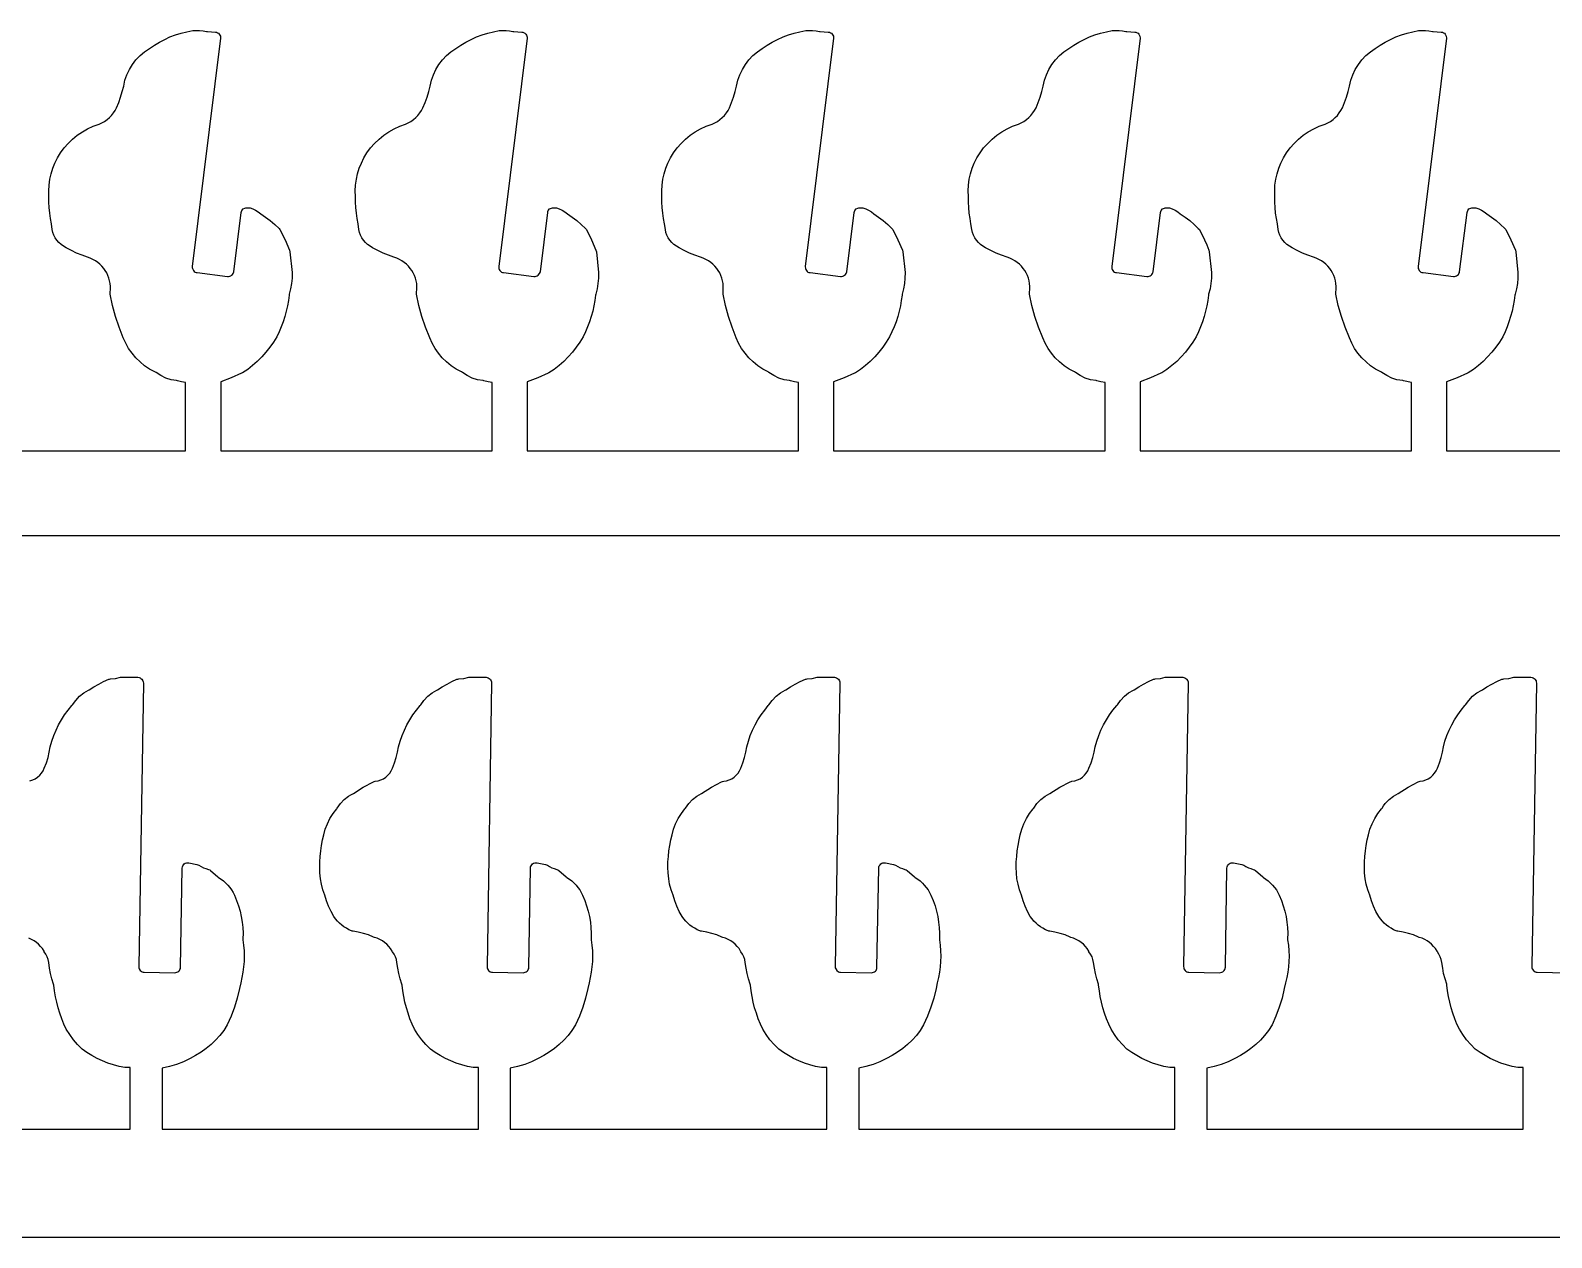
# Model space of a CAD drawing. Header units: millimetres. Extents: x -589 to -2, y 2 to 749.
# Drawn here: x -242.7 to -133.5, y 2.1 to 88.7 of the extents above; entities that cross this region are included whole.
import ezdxf

# ---------------------------------------------------------------- set-up
doc = ezdxf.new("R2010")
doc.units = ezdxf.units.MM
doc.header["$MEASUREMENT"] = 0

msp = doc.modelspace()

# ---------------------------------------------------------------- linework, layer by layer
for points in [[(-251.02, 58.57), (-231.54, 58.57), (-231.54, 63.46), (-231.83, 63.52), (-232.12, 63.59), (-232.18, 63.6), (-232.58, 63.66), (-232.96, 63.78), (-233.32, 63.96), (-233.65, 64.18), (-233.74, 64.23), (-234.12, 64.43), (-234.48, 64.67), (-234.81, 64.94), (-235.11, 65.23), (-235.38, 65.56), (-235.63, 65.91), (-235.84, 66.28), (-236.01, 66.67), (-236.31, 67.44), (-236.57, 68.21), (-236.79, 69), (-236.95, 69.8), (-236.96, 69.87), (-236.95, 69.94), (-236.94, 70.15), (-236.93, 70.36), (-236.95, 70.56), (-236.99, 70.76), (-237.04, 70.96), (-237.11, 71.14), (-237.2, 71.33), (-237.3, 71.5), (-237.41, 71.66), (-237.54, 71.82), (-237.69, 71.96), (-237.84, 72.09), (-238.01, 72.2), (-238.19, 72.3), (-238.38, 72.39), (-238.58, 72.46), (-238.97, 72.6), (-239.36, 72.76), (-239.74, 72.94), (-240.1, 73.14), (-240.3, 73.24), (-240.47, 73.36), (-240.63, 73.51), (-240.77, 73.67), (-240.89, 73.84), (-240.99, 74.03), (-241.06, 74.24), (-241.11, 74.45), (-241.16, 74.85), (-241.23, 75.24), (-241.28, 75.63), (-241.32, 76.03), (-241.35, 76.42), (-241.35, 76.82), (-241.36, 77.23), (-241.34, 77.64), (-241.28, 78.05), (-241.19, 78.45), (-241.07, 78.84), (-240.92, 79.22), (-240.73, 79.59), (-240.52, 79.94), (-240.26, 80.3), (-239.97, 80.63), (-239.65, 80.94), (-239.31, 81.21), (-238.95, 81.46), (-238.57, 81.68), (-238.17, 81.86), (-237.75, 82.01), (-237.55, 82.1), (-237.35, 82.21), (-237.18, 82.34), (-237.01, 82.48), (-236.86, 82.64), (-236.72, 82.81), (-236.6, 83), (-236.5, 83.19), (-236.34, 83.57), (-236.2, 83.95), (-236.08, 84.35), (-235.98, 84.74), (-235.89, 85.16), (-235.75, 85.56), (-235.57, 85.94), (-235.35, 86.3), (-235.1, 86.63), (-234.81, 86.93), (-234.49, 87.21), (-234.13, 87.45), (-233.78, 87.69), (-233.42, 87.9), (-233.04, 88.09), (-232.66, 88.27), (-232.26, 88.41), (-231.86, 88.54), (-231.45, 88.64), (-231.03, 88.72), (-230.78, 88.74), (-230.53, 88.73), (-230.28, 88.7), (-230.04, 88.66), (-229.97, 88.65), (-229.4, 88.61), (-229.32, 88.6), (-229.24, 88.57), (-229.18, 88.53), (-229.12, 88.47), (-229.07, 88.4), (-229.04, 88.33), (-229.03, 88.25), (-229.03, 88.17), (-231.06, 71.79), (-231.06, 71.71), (-231.05, 71.64), (-230.98, 71.5), (-230.92, 71.44), (-230.86, 71.39), (-230.78, 71.36), (-230.71, 71.35), (-228.53, 71.07), (-228.45, 71.07), (-228.37, 71.09), (-228.3, 71.12), (-228.24, 71.16), (-228.18, 71.21), (-228.13, 71.28), (-228.07, 71.42), (-227.54, 75.67), (-227.53, 75.74), (-227.5, 75.81), (-227.41, 75.92), (-227.28, 75.99), (-227.21, 76.01), (-227.13, 76.01), (-227, 76.01), (-226.91, 76), (-226.71, 75.93), (-226.51, 75.83), (-226.32, 75.72), (-226.14, 75.58), (-225.8, 75.34), (-225.46, 75.09), (-225.14, 74.81), (-224.83, 74.52), (-224.77, 74.44), (-224.4, 73.71), (-224.08, 72.96), (-224.05, 72.85), (-223.9, 71.35), (-223.9, 70.96), (-223.94, 70.57), (-224.01, 70.18), (-224.1, 69.8), (-224.1, 69.74), (-224.16, 69.35), (-224.23, 68.96), (-224.31, 68.58), (-224.42, 68.2), (-224.54, 67.83), (-224.68, 67.46), (-224.83, 67.1), (-225, 66.75), (-225.23, 66.36), (-225.49, 65.99), (-225.77, 65.64), (-226.07, 65.3), (-226.39, 64.98), (-226.73, 64.69), (-227.08, 64.41), (-227.45, 64.15), (-227.52, 64.13), (-228.26, 63.81), (-229.02, 63.52), (-229.02, 58.57), (-209.53, 58.57), (-209.53, 63.46), (-209.83, 63.52), (-210.12, 63.59), (-210.18, 63.6), (-210.58, 63.66), (-210.96, 63.78), (-211.32, 63.96), (-211.66, 64.18), (-211.74, 64.23), (-212.12, 64.43), (-212.48, 64.67), (-212.81, 64.94), (-213.11, 65.23), (-213.38, 65.56), (-213.63, 65.91), (-213.84, 66.28), (-214.01, 66.67), (-214.31, 67.44), (-214.57, 68.21), (-214.79, 69), (-214.96, 69.8), (-214.96, 69.94), (-214.94, 70.15), (-214.94, 70.36), (-214.95, 70.56), (-214.99, 70.76), (-215.04, 70.96), (-215.11, 71.14), (-215.2, 71.33), (-215.3, 71.5), (-215.41, 71.66), (-215.54, 71.82), (-215.69, 71.96), (-215.84, 72.09), (-216.01, 72.2), (-216.19, 72.3), (-216.38, 72.39), (-216.58, 72.46), (-216.98, 72.6), (-217.36, 72.76), (-217.74, 72.94), (-218.11, 73.14), (-218.3, 73.24), (-218.47, 73.36), (-218.63, 73.51), (-218.77, 73.67), (-218.89, 73.84), (-218.99, 74.03), (-219.06, 74.24), (-219.11, 74.45), (-219.16, 74.85), (-219.23, 75.24), (-219.28, 75.63), (-219.32, 76.03), (-219.35, 76.42), (-219.35, 76.82), (-219.36, 77.23), (-219.34, 77.64), (-219.28, 78.05), (-219.19, 78.45), (-219.07, 78.84), (-218.92, 79.22), (-218.74, 79.59), (-218.52, 79.94), (-218.26, 80.3), (-217.97, 80.63), (-217.65, 80.94), (-217.31, 81.21), (-216.95, 81.46), (-216.57, 81.68), (-216.17, 81.86), (-215.75, 82.01), (-215.55, 82.1), (-215.36, 82.21), (-215.18, 82.34), (-215.01, 82.48), (-214.86, 82.64), (-214.72, 82.81), (-214.6, 83), (-214.5, 83.19), (-214.34, 83.57), (-214.2, 83.95), (-214.08, 84.35), (-213.99, 84.74), (-213.89, 85.16), (-213.75, 85.56), (-213.57, 85.94), (-213.35, 86.3), (-213.1, 86.63), (-212.81, 86.93), (-212.49, 87.21), (-212.13, 87.45), (-211.78, 87.69), (-211.42, 87.9), (-211.04, 88.09), (-210.65, 88.27), (-210.26, 88.41), (-209.85, 88.54), (-209.44, 88.64), (-209.02, 88.72), (-208.78, 88.74), (-208.53, 88.73), (-208.28, 88.7), (-208.04, 88.66), (-207.98, 88.65), (-207.4, 88.61), (-207.32, 88.6), (-207.24, 88.57), (-207.18, 88.53), (-207.12, 88.47), (-207.07, 88.4), (-207.04, 88.33), (-207.03, 88.25), (-207.03, 88.17), (-209.06, 71.79), (-209.06, 71.71), (-209.05, 71.64), (-209.02, 71.57), (-208.97, 71.5), (-208.92, 71.44), (-208.86, 71.39), (-208.79, 71.36), (-208.71, 71.35), (-206.53, 71.07), (-206.45, 71.07), (-206.37, 71.09), (-206.3, 71.12), (-206.23, 71.16), (-206.13, 71.28), (-206.07, 71.42), (-205.54, 75.67), (-205.53, 75.74), (-205.5, 75.81), (-205.41, 75.92), (-205.28, 75.99), (-205.21, 76.01), (-205.13, 76.01), (-205, 76.01), (-204.91, 76), (-204.71, 75.93), (-204.51, 75.83), (-204.31, 75.72), (-204.13, 75.58), (-203.79, 75.34), (-203.46, 75.09), (-203.14, 74.81), (-202.84, 74.52), (-202.77, 74.44), (-202.4, 73.71), (-202.08, 72.96), (-202.04, 72.85), (-201.9, 71.35), (-201.9, 70.96), (-201.94, 70.57), (-202, 70.18), (-202.09, 69.8), (-202.11, 69.74), (-202.16, 69.35), (-202.23, 68.96), (-202.31, 68.58), (-202.42, 68.2), (-202.54, 67.83), (-202.68, 67.46), (-202.83, 67.1), (-203, 66.75), (-203.24, 66.36), (-203.49, 65.99), (-203.77, 65.64), (-204.07, 65.3), (-204.39, 64.98), (-204.73, 64.69), (-205.08, 64.41), (-205.46, 64.15), (-205.52, 64.13), (-206.26, 63.81), (-207.02, 63.52), (-207.02, 58.57), (-187.53, 58.57), (-187.53, 63.46), (-187.83, 63.52), (-188.12, 63.59), (-188.18, 63.6), (-188.58, 63.66), (-188.96, 63.78), (-189.32, 63.96), (-189.66, 64.18), (-189.73, 64.23), (-190.11, 64.43), (-190.47, 64.67), (-190.8, 64.94), (-191.11, 65.23), (-191.38, 65.56), (-191.63, 65.91), (-191.84, 66.28), (-192.01, 66.67), (-192.31, 67.44), (-192.57, 68.21), (-192.79, 69), (-192.96, 69.8), (-192.96, 69.94), (-192.94, 70.15), (-192.94, 70.36), (-192.95, 70.56), (-192.99, 70.76), (-193.04, 70.96), (-193.11, 71.14), (-193.2, 71.33), (-193.3, 71.5), (-193.41, 71.66), (-193.54, 71.82), (-193.69, 71.96), (-193.84, 72.09), (-194.01, 72.2), (-194.19, 72.3), (-194.38, 72.39), (-194.58, 72.46), (-194.98, 72.6), (-195.36, 72.76), (-195.74, 72.94), (-196.11, 73.14), (-196.3, 73.24), (-196.48, 73.36), (-196.63, 73.51), (-196.77, 73.67), (-196.89, 73.84), (-196.99, 74.03), (-197.06, 74.24), (-197.1, 74.45), (-197.16, 74.85), (-197.23, 75.24), (-197.28, 75.63), (-197.32, 76.03), (-197.34, 76.42), (-197.34, 76.82), (-197.36, 77.23), (-197.33, 77.64), (-197.28, 78.05), (-197.19, 78.45), (-197.07, 78.84), (-196.92, 79.22), (-196.74, 79.59), (-196.52, 79.94), (-196.26, 80.3), (-195.97, 80.63), (-195.65, 80.94), (-195.31, 81.21), (-194.95, 81.46), (-194.57, 81.68), (-194.17, 81.86), (-193.75, 82.01), (-193.55, 82.1), (-193.36, 82.21), (-193.18, 82.34), (-193.01, 82.48), (-192.86, 82.64), (-192.72, 82.81), (-192.6, 83), (-192.49, 83.19), (-192.34, 83.57), (-192.2, 83.95), (-192.08, 84.35), (-191.99, 84.74), (-191.89, 85.16), (-191.75, 85.56), (-191.57, 85.94), (-191.35, 86.3), (-191.1, 86.63), (-190.81, 86.93), (-190.49, 87.21), (-190.14, 87.45), (-189.78, 87.69), (-189.42, 87.9), (-189.04, 88.09), (-188.65, 88.27), (-188.26, 88.41), (-187.85, 88.54), (-187.44, 88.64), (-187.02, 88.72), (-186.78, 88.74), (-186.53, 88.73), (-186.28, 88.7), (-186.04, 88.66), (-185.98, 88.65), (-185.4, 88.61), (-185.32, 88.6), (-185.24, 88.57), (-185.18, 88.53), (-185.12, 88.47), (-185.07, 88.4), (-185.04, 88.33), (-185.03, 88.25), (-185.03, 88.17), (-187.06, 71.79), (-187.05, 71.64), (-187.02, 71.57), (-186.97, 71.5), (-186.92, 71.44), (-186.86, 71.39), (-186.79, 71.36), (-186.71, 71.35), (-184.53, 71.07), (-184.45, 71.07), (-184.37, 71.09), (-184.3, 71.12), (-184.23, 71.16), (-184.17, 71.21), (-184.13, 71.28), (-184.08, 71.42), (-183.55, 75.67), (-183.53, 75.74), (-183.5, 75.81), (-183.41, 75.92), (-183.28, 75.99), (-183.21, 76.01), (-183.13, 76.01), (-182.99, 76.01), (-182.92, 76), (-182.71, 75.93), (-182.51, 75.83), (-182.31, 75.72), (-182.14, 75.58), (-181.79, 75.34), (-181.46, 75.09), (-181.14, 74.81), (-180.84, 74.52), (-180.76, 74.44), (-180.4, 73.71), (-180.08, 72.96), (-180.04, 72.85), (-179.89, 71.35), (-179.9, 70.96), (-179.94, 70.57), (-180, 70.18), (-180.09, 69.8), (-180.11, 69.74), (-180.16, 69.35), (-180.23, 68.96), (-180.32, 68.58), (-180.42, 68.2), (-180.54, 67.83), (-180.68, 67.46), (-180.83, 67.1), (-181, 66.75), (-181.24, 66.36), (-181.49, 65.99), (-181.77, 65.64), (-182.07, 65.3), (-182.39, 64.98), (-182.73, 64.69), (-183.09, 64.41), (-183.46, 64.15), (-183.52, 64.13), (-184.26, 63.81), (-185.02, 63.52), (-185.02, 58.57), (-165.53, 58.57), (-165.53, 63.46), (-165.83, 63.52), (-166.12, 63.59), (-166.17, 63.6), (-166.57, 63.66), (-166.96, 63.78), (-167.32, 63.96), (-167.66, 64.18), (-167.73, 64.23), (-168.12, 64.43), (-168.47, 64.67), (-168.8, 64.94), (-169.11, 65.23), (-169.38, 65.56), (-169.62, 65.91), (-169.83, 66.28), (-170, 66.67), (-170.31, 67.44), (-170.57, 68.21), (-170.79, 69), (-170.96, 69.8), (-170.96, 69.94), (-170.94, 70.15), (-170.94, 70.36), (-170.96, 70.56), (-170.99, 70.76), (-171.04, 70.96), (-171.11, 71.14), (-171.2, 71.33), (-171.3, 71.5), (-171.41, 71.66), (-171.54, 71.82), (-171.68, 71.96), (-171.84, 72.09), (-172.01, 72.2), (-172.18, 72.3), (-172.37, 72.39), (-172.57, 72.46), (-172.97, 72.6), (-173.36, 72.76), (-173.74, 72.94), (-174.11, 73.14), (-174.3, 73.24), (-174.48, 73.36), (-174.63, 73.51), (-174.77, 73.67), (-174.89, 73.84), (-174.99, 74.03), (-175.06, 74.24), (-175.11, 74.45), (-175.16, 74.85), (-175.23, 75.24), (-175.29, 75.63), (-175.32, 76.03), (-175.34, 76.42), (-175.34, 76.82), (-175.36, 77.23), (-175.34, 77.64), (-175.28, 78.05), (-175.19, 78.45), (-175.07, 78.84), (-174.92, 79.22), (-174.73, 79.59), (-174.51, 79.94), (-174.25, 80.3), (-173.96, 80.63), (-173.65, 80.94), (-173.31, 81.21), (-172.95, 81.46), (-172.57, 81.68), (-172.17, 81.86), (-171.75, 82.01), (-171.55, 82.1), (-171.36, 82.21), (-171.18, 82.34), (-171.01, 82.48), (-170.86, 82.64), (-170.72, 82.81), (-170.6, 83), (-170.49, 83.19), (-170.34, 83.57), (-170.2, 83.95), (-170.08, 84.35), (-169.99, 84.74), (-169.89, 85.16), (-169.75, 85.56), (-169.57, 85.94), (-169.35, 86.3), (-169.1, 86.63), (-168.81, 86.93), (-168.49, 87.21), (-168.14, 87.45), (-167.78, 87.69), (-167.42, 87.9), (-167.04, 88.09), (-166.66, 88.27), (-166.26, 88.41), (-165.86, 88.54), (-165.44, 88.64), (-165.03, 88.72), (-164.78, 88.74), (-164.53, 88.73), (-164.29, 88.7), (-164.04, 88.66), (-163.98, 88.65), (-163.4, 88.61), (-163.32, 88.6), (-163.24, 88.57), (-163.17, 88.53), (-163.11, 88.47), (-163.04, 88.33), (-163.02, 88.17), (-165.06, 71.79), (-165.05, 71.64), (-165.02, 71.57), (-164.98, 71.5), (-164.92, 71.44), (-164.86, 71.39), (-164.79, 71.36), (-164.71, 71.35), (-162.53, 71.07), (-162.45, 71.07), (-162.37, 71.09), (-162.3, 71.12), (-162.23, 71.16), (-162.17, 71.21), (-162.13, 71.28), (-162.1, 71.35), (-162.08, 71.42), (-161.55, 75.67), (-161.5, 75.81), (-161.41, 75.92), (-161.28, 75.99), (-161.21, 76.01), (-161.13, 76.01), (-160.99, 76.01), (-160.92, 76), (-160.71, 75.93), (-160.51, 75.83), (-160.32, 75.72), (-160.14, 75.58), (-159.79, 75.34), (-159.46, 75.09), (-159.14, 74.81), (-158.84, 74.52), (-158.76, 74.44), (-158.4, 73.71), (-158.23, 73.34), (-158.08, 72.96), (-158.05, 72.85), (-157.89, 71.35), (-157.9, 70.96), (-157.94, 70.57), (-158, 70.18), (-158.1, 69.8), (-158.11, 69.74), (-158.16, 69.35), (-158.23, 68.96), (-158.32, 68.58), (-158.42, 68.2), (-158.54, 67.83), (-158.68, 67.46), (-158.83, 67.1), (-159, 66.75), (-159.24, 66.36), (-159.49, 65.99), (-159.77, 65.64), (-160.07, 65.3), (-160.39, 64.98), (-160.73, 64.69), (-161.09, 64.41), (-161.46, 64.15), (-161.52, 64.13), (-162.27, 63.81), (-163.02, 63.52), (-163.02, 58.57), (-143.53, 58.57), (-143.53, 63.46), (-144.12, 63.59), (-144.17, 63.6), (-144.58, 63.66), (-144.96, 63.78), (-145.32, 63.96), (-145.66, 64.18), (-145.74, 64.23), (-146.12, 64.43), (-146.47, 64.67), (-146.8, 64.94), (-147.11, 65.23), (-147.38, 65.56), (-147.62, 65.91), (-147.83, 66.28), (-148, 66.67), (-148.31, 67.44), (-148.57, 68.21), (-148.79, 69), (-148.96, 69.8), (-148.96, 69.94), (-148.94, 70.15), (-148.94, 70.36), (-148.96, 70.56), (-148.99, 70.76), (-149.04, 70.96), (-149.11, 71.14), (-149.2, 71.33), (-149.3, 71.5), (-149.41, 71.66), (-149.54, 71.82), (-149.69, 71.96), (-149.84, 72.09), (-150.01, 72.2), (-150.19, 72.3), (-150.38, 72.39), (-150.57, 72.46), (-150.97, 72.6), (-151.36, 72.76), (-151.74, 72.94), (-152.11, 73.14), (-152.3, 73.24), (-152.48, 73.36), (-152.63, 73.51), (-152.77, 73.67), (-152.89, 73.84), (-152.99, 74.03), (-153.06, 74.24), (-153.11, 74.45), (-153.16, 74.85), (-153.23, 75.24), (-153.29, 75.63), (-153.32, 76.03), (-153.34, 76.42), (-153.35, 76.82), (-153.36, 77.23), (-153.34, 77.64), (-153.28, 78.05), (-153.19, 78.45), (-153.07, 78.84), (-152.92, 79.22), (-152.73, 79.59), (-152.51, 79.94), (-152.25, 80.3), (-151.96, 80.63), (-151.65, 80.94), (-151.31, 81.21), (-150.95, 81.46), (-150.56, 81.68), (-150.16, 81.86), (-149.74, 82.01), (-149.54, 82.1), (-149.35, 82.21), (-149.17, 82.34), (-149.01, 82.48), (-148.86, 82.64), (-148.72, 82.81), (-148.6, 83), (-148.5, 83.19), (-148.34, 83.57), (-148.2, 83.95), (-148.08, 84.35), (-147.99, 84.74), (-147.89, 85.16), (-147.75, 85.56), (-147.57, 85.94), (-147.35, 86.3), (-147.1, 86.63), (-146.81, 86.93), (-146.49, 87.21), (-146.14, 87.45), (-145.79, 87.69), (-145.42, 87.9), (-145.04, 88.09), (-144.66, 88.27), (-144.26, 88.41), (-143.86, 88.54), (-143.44, 88.64), (-143.03, 88.72), (-142.78, 88.74), (-142.53, 88.73), (-142.29, 88.7), (-142.04, 88.66), (-141.98, 88.65), (-141.4, 88.61), (-141.32, 88.6), (-141.24, 88.57), (-141.17, 88.53), (-141.11, 88.47), (-141.04, 88.33), (-141.02, 88.17), (-143.05, 71.79), (-143.06, 71.71), (-143.05, 71.64), (-143.02, 71.57), (-142.98, 71.5), (-142.92, 71.44), (-142.86, 71.39), (-142.79, 71.36), (-142.71, 71.35), (-140.53, 71.07), (-140.45, 71.07), (-140.37, 71.09), (-140.3, 71.12), (-140.23, 71.16), (-140.17, 71.21), (-140.13, 71.28), (-140.1, 71.35), (-140.08, 71.42), (-139.55, 75.67), (-139.5, 75.81), (-139.41, 75.92), (-139.28, 75.99), (-139.21, 76.01), (-139.13, 76.01), (-139, 76.01), (-138.92, 76), (-138.71, 75.93), (-138.51, 75.83), (-138.32, 75.72), (-138.14, 75.58), (-137.79, 75.34), (-137.46, 75.09), (-137.15, 74.81), (-136.84, 74.52), (-136.77, 74.44), (-136.4, 73.71), (-136.07, 72.96), (-136.05, 72.85), (-135.9, 71.35), (-135.9, 70.96), (-135.94, 70.57), (-136, 70.18), (-136.1, 69.8), (-136.11, 69.74), (-136.16, 69.35), (-136.23, 68.96), (-136.32, 68.58), (-136.42, 68.2), (-136.54, 67.83), (-136.67, 67.46), (-136.82, 67.1), (-136.99, 66.75), (-137.23, 66.36), (-137.49, 65.99), (-137.77, 65.64), (-138.07, 65.3), (-138.39, 64.98), (-138.73, 64.69), (-139.09, 64.41), (-139.46, 64.15), (-139.51, 64.13), (-140.26, 63.81), (-141.02, 63.52), (-141.02, 58.57), (-121.53, 58.57)], [(-3.96, 52.45), (-349.19, 52.45)], [(-242.71, 34.87), (-242.51, 34.94), (-242.33, 35.02), (-242.16, 35.14), (-242.01, 35.27), (-241.88, 35.42), (-241.77, 35.59), (-241.68, 35.78), (-241.53, 36.16), (-241.41, 36.54), (-241.32, 36.93), (-241.25, 37.32), (-241.13, 37.72), (-241, 38.12), (-240.83, 38.51), (-240.65, 38.89), (-240.44, 39.25), (-240.22, 39.61), (-239.97, 39.95), (-239.7, 40.28), (-239.65, 40.33), (-239.42, 40.65), (-239.15, 40.94), (-238.85, 41.19), (-238.5, 41.39), (-238.45, 41.41), (-238.12, 41.63), (-237.77, 41.82), (-237.42, 42), (-237.06, 42.16), (-236.99, 42.18), (-236.92, 42.19), (-236.56, 42.23), (-236.2, 42.31), (-236.1, 42.31), (-234.96, 42.31), (-234.88, 42.3), (-234.81, 42.27), (-234.74, 42.23), (-234.68, 42.18), (-234.6, 42.05), (-234.58, 41.97), (-234.57, 41.89), (-234.9, 21.54), (-234.89, 21.46), (-234.87, 21.39), (-234.79, 21.26), (-234.66, 21.17), (-234.59, 21.15), (-234.51, 21.14), (-232.32, 21.1), (-232.16, 21.13), (-232.09, 21.17), (-232.03, 21.22), (-231.98, 21.27), (-231.94, 21.34), (-231.91, 21.41), (-231.9, 21.49), (-231.79, 28.61), (-231.77, 28.7), (-231.74, 28.78), (-231.7, 28.85), (-231.64, 28.91), (-231.56, 28.96), (-231.48, 28.99), (-231.39, 29), (-231.3, 28.99), (-230.72, 28.88), (-230.58, 28.81), (-230.42, 28.72), (-230.25, 28.64), (-230.08, 28.57), (-229.9, 28.52), (-229.81, 28.49), (-229.74, 28.44), (-229.22, 27.98), (-229.17, 27.94), (-228.99, 27.82), (-228.82, 27.69), (-228.66, 27.54), (-228.51, 27.38), (-228.37, 27.22), (-228.25, 27.04), (-228.13, 26.85), (-228.03, 26.66), (-227.88, 26.29), (-227.74, 25.91), (-227.63, 25.52), (-227.54, 25.13), (-227.48, 24.74), (-227.43, 24.34), (-227.41, 23.94), (-227.42, 23.53), (-227.43, 23.46), (-227.37, 23.07), (-227.34, 22.68), (-227.33, 22.29), (-227.34, 21.9), (-227.37, 21.52), (-227.42, 21.13), (-227.49, 20.75), (-227.58, 20.37), (-227.67, 19.96), (-227.83, 19.28), (-228.03, 18.62), (-228.27, 17.98), (-228.55, 17.35), (-228.8, 16.96), (-229.08, 16.6), (-229.38, 16.26), (-229.71, 15.95), (-230.06, 15.66), (-230.43, 15.39), (-230.82, 15.15), (-231.22, 14.94), (-231.7, 14.7), (-232.19, 14.51), (-232.7, 14.36), (-233.23, 14.26), (-233.23, 9.88), (-210.52, 9.88), (-210.52, 14.29), (-210.9, 14.3), (-211.31, 14.38), (-211.72, 14.48), (-212.12, 14.61), (-212.51, 14.77), (-212.89, 14.95), (-213.26, 15.15), (-213.62, 15.37), (-213.96, 15.62), (-214.29, 15.94), (-214.59, 16.29), (-214.86, 16.66), (-215.11, 17.05), (-215.28, 17.42), (-215.43, 17.8), (-215.57, 18.19), (-215.69, 18.58), (-215.79, 18.98), (-215.87, 19.39), (-215.94, 19.8), (-215.99, 20.21), (-216.01, 20.28), (-216.13, 20.66), (-216.23, 21.05), (-216.31, 21.44), (-216.37, 21.83), (-216.41, 22.04), (-216.47, 22.24), (-216.57, 22.43), (-216.68, 22.6), (-216.71, 22.65), (-216.82, 22.83), (-216.95, 22.99), (-217.09, 23.14), (-217.25, 23.27), (-217.41, 23.39), (-217.59, 23.49), (-217.78, 23.57), (-217.98, 23.64), (-218.04, 23.66), (-218.4, 23.81), (-218.76, 23.92), (-219.14, 24.01), (-219.52, 24.08), (-219.57, 24.08), (-219.62, 24.1), (-219.81, 24.19), (-219.99, 24.29), (-220.17, 24.4), (-220.33, 24.52), (-220.49, 24.66), (-220.63, 24.81), (-220.77, 24.97), (-220.89, 25.13), (-221.09, 25.5), (-221.27, 25.88), (-221.42, 26.26), (-221.55, 26.66), (-221.68, 27.05), (-221.78, 27.45), (-221.86, 27.85), (-221.9, 28.26), (-221.91, 28.66), (-221.9, 29.05), (-221.88, 29.45), (-221.84, 29.84), (-221.78, 30.24), (-221.71, 30.63), (-221.62, 31.01), (-221.51, 31.4), (-221.36, 31.79), (-221.18, 32.17), (-220.95, 32.53), (-220.69, 32.86), (-220.65, 32.92), (-220.42, 33.25), (-220.15, 33.53), (-219.84, 33.77), (-219.67, 33.88), (-219.49, 33.97), (-218.78, 34.41), (-218.06, 34.8), (-217.99, 34.83), (-217.92, 34.84), (-217.71, 34.87), (-217.52, 34.94), (-217.33, 35.02), (-217.16, 35.14), (-217.01, 35.27), (-216.88, 35.42), (-216.77, 35.59), (-216.68, 35.78), (-216.54, 36.16), (-216.42, 36.54), (-216.32, 36.93), (-216.25, 37.32), (-216.14, 37.72), (-216, 38.12), (-215.83, 38.51), (-215.65, 38.89), (-215.44, 39.25), (-215.22, 39.61), (-214.97, 39.95), (-214.7, 40.28), (-214.65, 40.33), (-214.43, 40.65), (-214.16, 40.94), (-213.85, 41.19), (-213.51, 41.39), (-213.46, 41.41), (-213.12, 41.63), (-212.77, 41.82), (-212.42, 42), (-212.06, 42.16), (-211.99, 42.18), (-211.92, 42.19), (-211.56, 42.23), (-211.2, 42.31), (-211.1, 42.31), (-209.97, 42.31), (-209.89, 42.3), (-209.81, 42.27), (-209.74, 42.23), (-209.68, 42.18), (-209.64, 42.12), (-209.6, 42.05), (-209.58, 41.97), (-209.58, 41.89), (-209.9, 21.54), (-209.9, 21.46), (-209.87, 21.39), (-209.79, 21.26), (-209.67, 21.17), (-209.59, 21.15), (-209.51, 21.14), (-207.31, 21.1), (-207.16, 21.13), (-207.09, 21.17), (-207.03, 21.22), (-206.98, 21.27), (-206.94, 21.34), (-206.91, 21.41), (-206.91, 21.49), (-206.78, 28.61), (-206.77, 28.7), (-206.74, 28.78), (-206.69, 28.85), (-206.63, 28.91), (-206.56, 28.96), (-206.48, 28.99), (-206.39, 29), (-206.3, 28.99), (-205.71, 28.88), (-205.57, 28.81), (-205.41, 28.72), (-205.25, 28.64), (-205.08, 28.57), (-204.9, 28.52), (-204.81, 28.49), (-204.74, 28.44), (-204.21, 27.98), (-204.16, 27.94), (-203.98, 27.82), (-203.81, 27.69), (-203.65, 27.54), (-203.51, 27.38), (-203.37, 27.22), (-203.25, 27.04), (-203.14, 26.85), (-203.04, 26.66), (-202.88, 26.29), (-202.75, 25.91), (-202.63, 25.52), (-202.54, 25.13), (-202.48, 24.74), (-202.44, 24.34), (-202.42, 23.94), (-202.42, 23.53), (-202.42, 23.46), (-202.37, 23.07), (-202.34, 22.68), (-202.33, 22.29), (-202.34, 21.9), (-202.37, 21.52), (-202.42, 21.13), (-202.49, 20.75), (-202.58, 20.37), (-202.66, 19.96), (-202.82, 19.28), (-203.03, 18.62), (-203.27, 17.98), (-203.55, 17.35), (-203.81, 16.96), (-204.08, 16.6), (-204.39, 16.26), (-204.71, 15.95), (-205.06, 15.66), (-205.43, 15.39), (-205.82, 15.15), (-206.23, 14.94), (-206.7, 14.7), (-207.19, 14.51), (-207.71, 14.36), (-208.23, 14.26), (-208.23, 9.88), (-185.51, 9.88), (-185.51, 14.29), (-185.89, 14.3), (-186.31, 14.38), (-186.72, 14.48), (-187.12, 14.61), (-187.51, 14.77), (-187.89, 14.95), (-188.26, 15.15), (-188.62, 15.37), (-188.96, 15.62), (-189.29, 15.94), (-189.59, 16.29), (-189.86, 16.66), (-190.1, 17.05), (-190.27, 17.42), (-190.43, 17.8), (-190.56, 18.19), (-190.69, 18.58), (-190.79, 18.98), (-190.87, 19.39), (-190.94, 19.8), (-190.99, 20.21), (-191.02, 20.28), (-191.13, 20.66), (-191.23, 21.05), (-191.3, 21.44), (-191.36, 21.83), (-191.4, 22.04), (-191.47, 22.24), (-191.57, 22.43), (-191.69, 22.6), (-191.7, 22.65), (-191.81, 22.83), (-191.94, 22.99), (-192.09, 23.14), (-192.24, 23.27), (-192.41, 23.39), (-192.59, 23.49), (-192.78, 23.57), (-192.98, 23.64), (-193.05, 23.66), (-193.4, 23.81), (-193.76, 23.92), (-194.13, 24.01), (-194.51, 24.08), (-194.57, 24.08), (-194.62, 24.1), (-194.81, 24.19), (-194.99, 24.29), (-195.17, 24.4), (-195.33, 24.52), (-195.49, 24.66), (-195.64, 24.81), (-195.77, 24.97), (-195.89, 25.13), (-196.1, 25.5), (-196.27, 25.88), (-196.42, 26.26), (-196.55, 26.66), (-196.68, 27.05), (-196.79, 27.45), (-196.86, 27.85), (-196.9, 28.26), (-196.91, 28.66), (-196.91, 29.05), (-196.88, 29.45), (-196.84, 29.84), (-196.78, 30.24), (-196.71, 30.63), (-196.62, 31.01), (-196.51, 31.4), (-196.37, 31.79), (-196.18, 32.17), (-195.95, 32.53), (-195.69, 32.86), (-195.65, 32.92), (-195.42, 33.25), (-195.15, 33.53), (-194.84, 33.77), (-194.5, 33.97), (-193.79, 34.41), (-193.06, 34.8), (-192.99, 34.83), (-192.91, 34.84), (-192.71, 34.87), (-192.51, 34.94), (-192.33, 35.02), (-192.16, 35.14), (-192.01, 35.27), (-191.88, 35.42), (-191.77, 35.59), (-191.69, 35.78), (-191.54, 36.16), (-191.42, 36.54), (-191.32, 36.93), (-191.26, 37.32), (-191.14, 37.72), (-191, 38.12), (-190.84, 38.51), (-190.65, 38.89), (-190.45, 39.25), (-190.22, 39.61), (-189.97, 39.95), (-189.71, 40.28), (-189.66, 40.33), (-189.43, 40.65), (-189.15, 40.94), (-188.84, 41.19), (-188.5, 41.39), (-188.45, 41.41), (-188.12, 41.63), (-187.77, 41.82), (-187.42, 42), (-187.05, 42.16), (-186.99, 42.18), (-186.92, 42.19), (-186.56, 42.23), (-186.21, 42.31), (-186.1, 42.31), (-184.96, 42.31), (-184.88, 42.3), (-184.81, 42.27), (-184.68, 42.18), (-184.6, 42.05), (-184.58, 41.97), (-184.57, 41.89), (-184.91, 21.54), (-184.9, 21.46), (-184.87, 21.39), (-184.79, 21.26), (-184.67, 21.17), (-184.59, 21.15), (-184.52, 21.14), (-182.31, 21.1), (-182.16, 21.13), (-182.09, 21.17), (-182.02, 21.22), (-181.97, 21.27), (-181.94, 21.34), (-181.92, 21.41), (-181.91, 21.49), (-181.78, 28.61), (-181.77, 28.7), (-181.74, 28.78), (-181.69, 28.85), (-181.63, 28.91), (-181.56, 28.96), (-181.48, 28.99), (-181.39, 29), (-181.3, 28.99), (-180.71, 28.88), (-180.57, 28.81), (-180.42, 28.72), (-180.25, 28.64), (-180.08, 28.57), (-179.91, 28.52), (-179.81, 28.49), (-179.73, 28.44), (-179.21, 27.98), (-179.16, 27.94), (-178.98, 27.82), (-178.81, 27.69), (-178.65, 27.54), (-178.51, 27.38), (-178.37, 27.22), (-178.24, 27.04), (-178.13, 26.85), (-178.03, 26.66), (-177.87, 26.29), (-177.74, 25.91), (-177.63, 25.52), (-177.54, 25.13), (-177.48, 24.74), (-177.44, 24.34), (-177.42, 23.94), (-177.42, 23.53), (-177.42, 23.46), (-177.37, 23.07), (-177.34, 22.68), (-177.33, 22.29), (-177.34, 21.9), (-177.37, 21.52), (-177.42, 21.13), (-177.49, 20.75), (-177.59, 20.37), (-177.66, 19.96), (-177.83, 19.28), (-178.03, 18.62), (-178.27, 17.98), (-178.56, 17.35), (-178.81, 16.96), (-179.08, 16.6), (-179.39, 16.26), (-179.71, 15.95), (-180.06, 15.66), (-180.43, 15.39), (-180.82, 15.15), (-181.23, 14.94), (-181.7, 14.7), (-182.19, 14.51), (-182.7, 14.36), (-183.22, 14.26), (-183.22, 9.88), (-160.52, 9.88), (-160.52, 14.29), (-160.89, 14.3), (-161.31, 14.38), (-161.72, 14.48), (-162.12, 14.61), (-162.51, 14.77), (-162.89, 14.95), (-163.26, 15.15), (-163.62, 15.37), (-163.97, 15.62), (-164.29, 15.94), (-164.59, 16.29), (-164.86, 16.66), (-165.1, 17.05), (-165.27, 17.42), (-165.43, 17.8), (-165.57, 18.19), (-165.69, 18.58), (-165.79, 18.98), (-165.88, 19.39), (-165.94, 19.8), (-166, 20.21), (-166.01, 20.28), (-166.13, 20.66), (-166.22, 21.05), (-166.3, 21.44), (-166.36, 21.83), (-166.41, 22.04), (-166.47, 22.24), (-166.57, 22.43), (-166.69, 22.6), (-166.7, 22.65), (-166.82, 22.83), (-166.94, 22.99), (-167.09, 23.14), (-167.25, 23.27), (-167.42, 23.39), (-167.6, 23.49), (-167.79, 23.57), (-167.99, 23.64), (-168.05, 23.66), (-168.4, 23.81), (-168.76, 23.92), (-169.13, 24.01), (-169.51, 24.08), (-169.57, 24.08), (-169.62, 24.1), (-169.81, 24.19), (-170, 24.29), (-170.17, 24.4), (-170.34, 24.52), (-170.49, 24.66), (-170.64, 24.81), (-170.77, 24.97), (-170.9, 25.13), (-171.1, 25.5), (-171.27, 25.88), (-171.42, 26.26), (-171.54, 26.66), (-171.68, 27.05), (-171.78, 27.45), (-171.86, 27.85), (-171.9, 28.26), (-171.91, 28.66), (-171.91, 29.05), (-171.88, 29.45), (-171.84, 29.84), (-171.78, 30.24), (-171.71, 30.63), (-171.62, 31.01), (-171.51, 31.4), (-171.37, 31.79), (-171.18, 32.17), (-170.96, 32.53), (-170.7, 32.86), (-170.66, 32.92), (-170.43, 33.25), (-170.15, 33.53), (-169.84, 33.77), (-169.5, 33.97), (-168.78, 34.41), (-168.05, 34.8), (-167.98, 34.83), (-167.91, 34.84), (-167.71, 34.87), (-167.51, 34.94), (-167.33, 35.02), (-167.16, 35.14), (-167.01, 35.27), (-166.88, 35.42), (-166.77, 35.59), (-166.69, 35.78), (-166.54, 36.16), (-166.42, 36.54), (-166.32, 36.93), (-166.25, 37.32), (-166.13, 37.72), (-165.99, 38.12), (-165.83, 38.51), (-165.65, 38.89), (-165.44, 39.25), (-165.22, 39.61), (-164.97, 39.95), (-164.7, 40.28), (-164.65, 40.33), (-164.42, 40.65), (-164.15, 40.94), (-163.85, 41.19), (-163.5, 41.39), (-163.45, 41.41), (-163.12, 41.63), (-162.77, 41.82), (-162.42, 42), (-162.05, 42.16), (-161.99, 42.18), (-161.93, 42.19), (-161.56, 42.23), (-161.21, 42.31), (-161.11, 42.31), (-159.96, 42.31), (-159.88, 42.3), (-159.81, 42.27), (-159.74, 42.23), (-159.68, 42.18), (-159.6, 42.05), (-159.58, 41.97), (-159.57, 41.89), (-159.9, 21.54), (-159.89, 21.46), (-159.87, 21.39), (-159.79, 21.26), (-159.73, 21.21), (-159.66, 21.17), (-159.59, 21.15), (-159.51, 21.14), (-157.32, 21.1), (-157.16, 21.13), (-157.09, 21.17), (-157.03, 21.22), (-156.98, 21.27), (-156.94, 21.34), (-156.9, 21.49), (-156.79, 28.61), (-156.77, 28.7), (-156.74, 28.78), (-156.7, 28.85), (-156.63, 28.91), (-156.56, 28.96), (-156.48, 28.99), (-156.39, 29), (-156.31, 28.99), (-155.72, 28.88), (-155.58, 28.81), (-155.42, 28.72), (-155.25, 28.64), (-155.08, 28.57), (-154.91, 28.52), (-154.81, 28.49), (-154.73, 28.44), (-154.22, 27.98), (-154.17, 27.94), (-153.99, 27.82), (-153.82, 27.69), (-153.66, 27.54), (-153.51, 27.38), (-153.37, 27.22), (-153.24, 27.04), (-153.13, 26.85), (-153.03, 26.66), (-152.88, 26.29), (-152.74, 25.91), (-152.63, 25.52), (-152.54, 25.13), (-152.48, 24.74), (-152.44, 24.34), (-152.42, 23.94), (-152.43, 23.53), (-152.43, 23.46), (-152.37, 23.07), (-152.34, 22.68), (-152.33, 22.29), (-152.34, 21.9), (-152.37, 21.52), (-152.42, 21.13), (-152.49, 20.75), (-152.58, 20.37), (-152.67, 19.96), (-152.83, 19.28), (-153.03, 18.62), (-153.27, 17.98), (-153.55, 17.35), (-153.8, 16.96), (-154.08, 16.6), (-154.38, 16.26), (-154.71, 15.95), (-155.06, 15.66), (-155.43, 15.39), (-155.81, 15.15), (-156.22, 14.94), (-156.7, 14.7), (-157.19, 14.51), (-157.7, 14.36), (-158.22, 14.26), (-158.22, 9.88), (-135.52, 9.88), (-135.52, 14.29), (-135.9, 14.3), (-136.31, 14.38), (-136.72, 14.48), (-137.12, 14.61), (-137.51, 14.77), (-137.89, 14.95), (-138.26, 15.15), (-138.62, 15.37), (-138.96, 15.62), (-139.29, 15.94), (-139.59, 16.29), (-139.86, 16.66), (-140.1, 17.05), (-140.28, 17.42), (-140.43, 17.8), (-140.57, 18.19), (-140.69, 18.58), (-140.79, 18.98), (-140.88, 19.39), (-140.95, 19.8), (-141, 20.21), (-141.01, 20.28), (-141.13, 20.66), (-141.23, 21.05), (-141.3, 21.44), (-141.36, 21.83), (-141.41, 22.04), (-141.47, 22.24), (-141.57, 22.43), (-141.68, 22.6), (-141.7, 22.65), (-141.82, 22.83), (-141.95, 22.99), (-142.09, 23.14), (-142.24, 23.27), (-142.41, 23.39), (-142.59, 23.49), (-142.78, 23.57), (-142.98, 23.64), (-143.04, 23.66), (-143.4, 23.81), (-143.76, 23.92), (-144.14, 24.01), (-144.51, 24.08), (-144.57, 24.08), (-144.63, 24.1), (-144.82, 24.19), (-145, 24.29), (-145.17, 24.4), (-145.33, 24.52), (-145.49, 24.66), (-145.63, 24.81), (-145.77, 24.97), (-145.89, 25.13), (-146.09, 25.5), (-146.27, 25.88), (-146.42, 26.26), (-146.54, 26.66), (-146.68, 27.05), (-146.79, 27.45), (-146.86, 27.85), (-146.91, 28.26), (-146.92, 28.66), (-146.91, 29.05), (-146.88, 29.45), (-146.84, 29.84), (-146.79, 30.24), (-146.71, 30.63), (-146.62, 31.01), (-146.52, 31.4), (-146.37, 31.79), (-146.18, 32.17), (-145.96, 32.53), (-145.7, 32.86), (-145.65, 32.92), (-145.54, 33.09), (-145.42, 33.25), (-145.15, 33.53), (-144.84, 33.77), (-144.67, 33.88), (-144.49, 33.97), (-143.78, 34.41), (-143.05, 34.8), (-142.99, 34.83), (-142.91, 34.84), (-142.71, 34.87), (-142.51, 34.94), (-142.33, 35.02), (-142.16, 35.14), (-142.01, 35.27), (-141.88, 35.42), (-141.77, 35.59), (-141.68, 35.78), (-141.53, 36.16), (-141.41, 36.54), (-141.32, 36.93), (-141.25, 37.32), (-141.14, 37.72), (-141, 38.12), (-140.83, 38.51), (-140.65, 38.89), (-140.44, 39.25), (-140.22, 39.61), (-139.97, 39.95), (-139.7, 40.28), (-139.65, 40.33), (-139.42, 40.65), (-139.15, 40.94), (-138.85, 41.19), (-138.5, 41.39), (-138.45, 41.41), (-138.12, 41.63), (-137.77, 41.82), (-137.42, 42), (-137.06, 42.16), (-136.99, 42.18), (-136.92, 42.19), (-136.56, 42.23), (-136.2, 42.31), (-136.1, 42.31), (-134.96, 42.31), (-134.88, 42.3), (-134.81, 42.27), (-134.74, 42.23), (-134.68, 42.18), (-134.6, 42.05), (-134.58, 41.97), (-134.57, 41.89), (-134.9, 21.54), (-134.89, 21.46), (-134.87, 21.39), (-134.79, 21.26), (-134.66, 21.17), (-134.59, 21.15), (-134.51, 21.14), (-132.32, 21.1)], [(-258.22, 9.88), (-235.52, 9.88), (-235.52, 14.29), (-235.9, 14.3), (-236.31, 14.38), (-236.72, 14.48), (-237.12, 14.61), (-237.51, 14.77), (-237.89, 14.95), (-238.26, 15.15), (-238.62, 15.37), (-238.96, 15.62), (-239.29, 15.94), (-239.59, 16.29), (-239.86, 16.66), (-240.1, 17.05), (-240.28, 17.42), (-240.43, 17.8), (-240.57, 18.19), (-240.69, 18.58), (-240.79, 18.98), (-240.88, 19.38), (-240.95, 19.79), (-241, 20.2), (-241.01, 20.28), (-241.13, 20.66), (-241.23, 21.05), (-241.3, 21.44), (-241.36, 21.83), (-241.41, 22.04), (-241.47, 22.24), (-241.57, 22.43), (-241.68, 22.6), (-241.7, 22.65), (-241.82, 22.83), (-241.95, 22.99), (-242.09, 23.14), (-242.24, 23.27), (-242.41, 23.39), (-242.59, 23.49), (-242.78, 23.57)], [(-2.09, 2.09), (-444.55, 2.09)]]:
    msp.add_lwpolyline(points)

doc.saveas('drawing.dxf')
